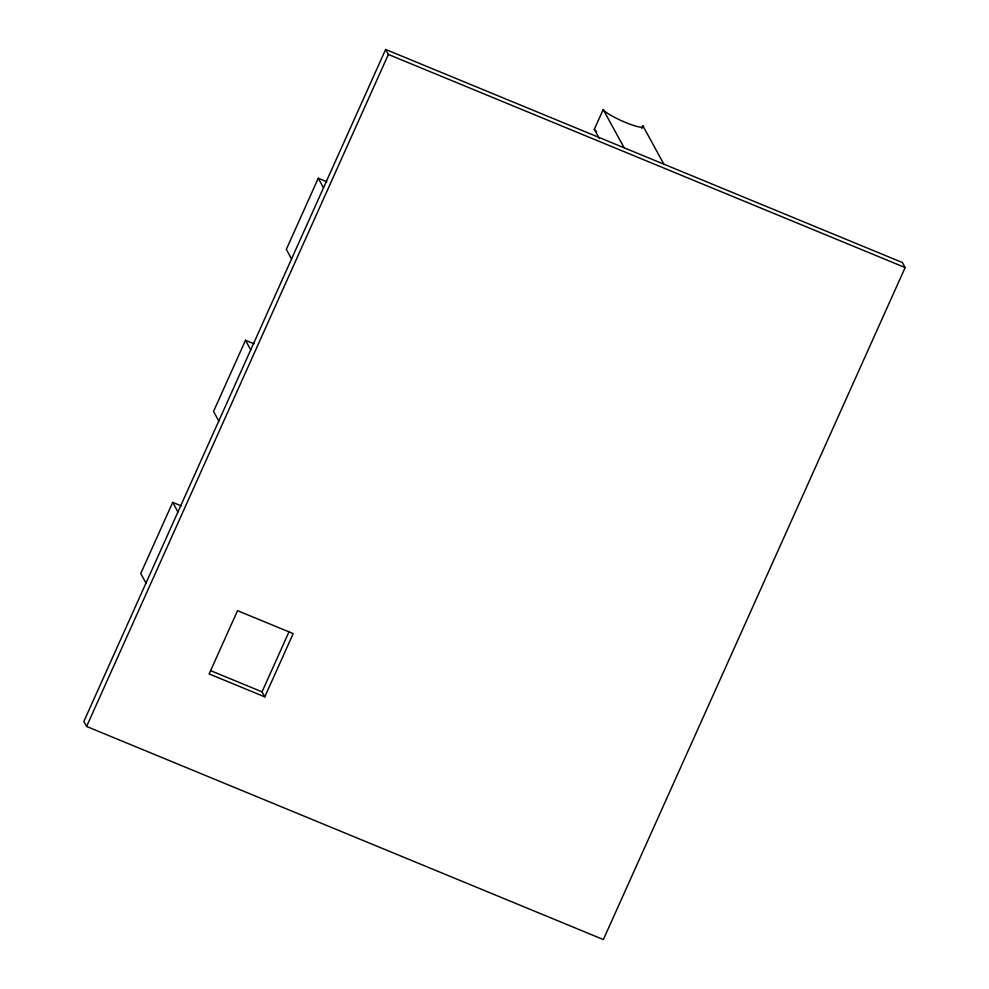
<?xml version="1.0" encoding="UTF-8"?>
<svg xmlns="http://www.w3.org/2000/svg" width="989" height="989" viewBox="0 0 989 989"><rect width="100%" height="100%" fill="white"/><g stroke="black" fill="none" stroke-linecap="round" stroke-linejoin="round"><path stroke-width="1.48" d="M181.222 505.886L172.704 502.375L140.747 573.521L145.989 583.09M254 343.813L245.482 340.303L213.525 411.461L218.767 421.017M326.778 181.753L318.26 178.23L286.315 249.389L291.545 258.957M385.636 49.45L83.855 721.438L86.599 726.458L603.364 939.55L905.145 267.562L902.401 262.542L385.636 49.45L388.38 54.457L905.145 267.562M86.599 726.458L388.38 54.457M264.78 696.862L209.136 673.917L237.533 610.67L293.189 633.615L264.78 696.862L262.036 691.855L289.184 631.415M599.371 138.547L594.315 129.312L603.191 109.544A21.919 3.363 24.2 0 0 625.691 122.525A21.919 3.363 24.2 0 0 642.949 125.937L663.891 164.199M641.762 128.57L642.949 125.937M210.669 670.666L262.036 691.855M603.191 109.544L624.146 147.806M318.26 178.23L323.502 187.799M245.482 340.303L250.724 349.871M172.704 502.375L177.933 511.943M596.676 131.648A21.919 3.363 24.2 0 1 594.315 129.312"/></g></svg>
